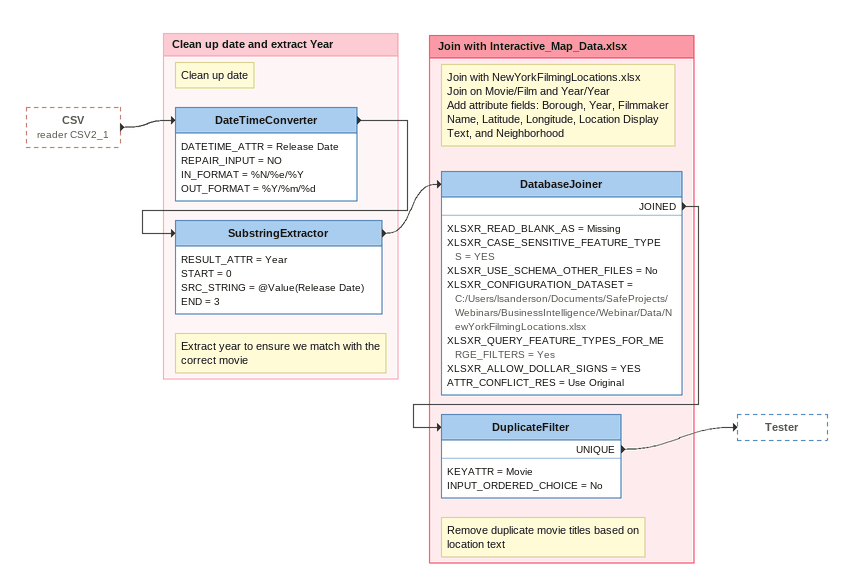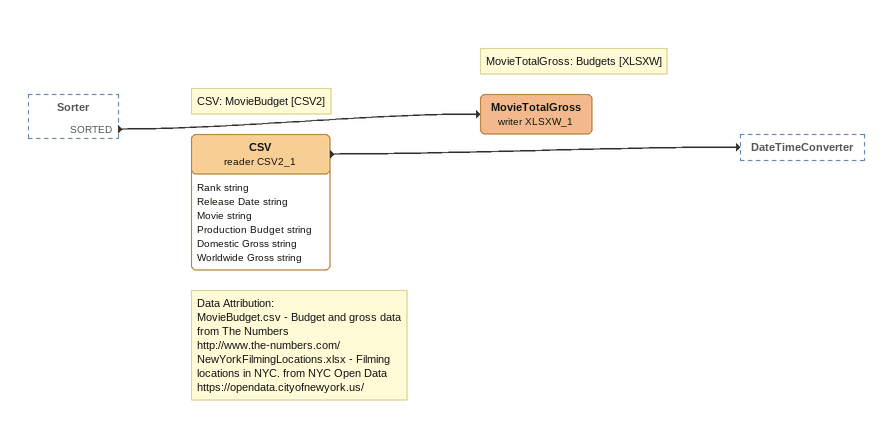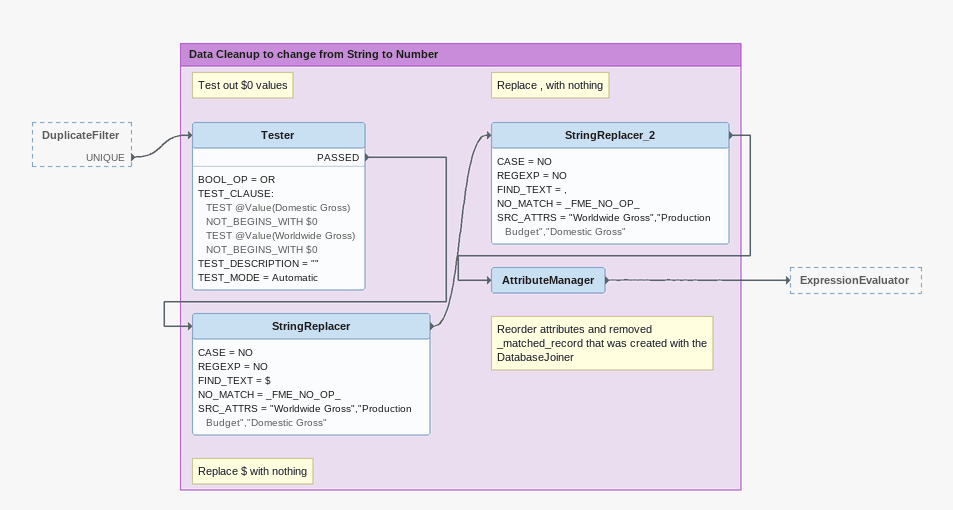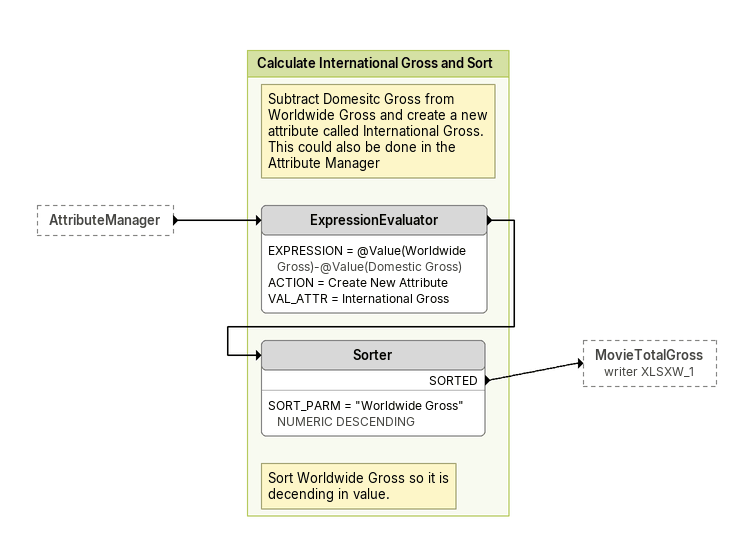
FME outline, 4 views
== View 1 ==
CSV (reader CSV2_1) [outside]
    -> DateTimeConverter

Bookmark: Clean up date and extract Year
Note: Clean up date
DateTimeConverter
    DATETIME_ATTR = Release Date
    REPAIR_INPUT = NO
    IN_FORMAT = %N/%e/%Y
    OUT_FORMAT = %Y/%m/%d
    -> SubstringExtractor
Note: Extract year to ensure we match with the correct movie
SubstringExtractor
    RESULT_ATTR = Year
    START = 0
    SRC_STRING = @Value(Release Date)
    END = 3
    -> DatabaseJoiner

Bookmark: Join with Interactive_Map_Data.xlsx
Note: Join with NewYorkFilmingLocations.xlsx / Join on Movie/Film and Year/Year / Add attribute fields: Borough, Year, Filmmaker Name, Latitude, Longitude, Location Display Text, and Neighborhood
DatabaseJoiner
    XLSXR_READ_BLANK_AS = Missing
    XLSXR_CASE_SENSITIVE_FEATURE_TYPES = YES
    XLSXR_USE_SCHEMA_OTHER_FILES = No
    XLSXR_CONFIGURATION_DATASET = C:/Users/lsanderson/Documents/SafeProjects/Webinars/BusinessIntelligence/Webinar/Data/NewYorkFilmingLocations.xlsx
    XLSXR_QUERY_FEATURE_TYPES_FOR_MERGE_FILTERS = Yes
    XLSXR_ALLOW_DOLLAR_SIGNS = YES
    ATTR_CONFLICT_RES = Use Original
    JOINED -> DuplicateFilter
Note: Remove duplicate movie titles based on location text
DuplicateFilter
    KEYATTR = Movie
    INPUT_ORDERED_CHOICE = No
    UNIQUE -> Tester

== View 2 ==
Sorter [outside]
    SORTED -> MovieTotalGross (writer XLSXW_1)
Note: CSV: MovieBudget [CSV2]
Note: Data Attribution: / MovieBudget.csv - Budget and gross data from The Numbers http://www.the-numbers.com/ / NewYorkFilmingLocations.xlsx - Filming locations in NYC. from NYC Open Data https://opendata.cityofnewyork.us/
CSV (reader CSV2_1)
    attributes: Rank string, Release Date string, Movie string, Production Budget string, Domestic Gross string, Worldwide Gross string
    -> DateTimeConverter
Note: MovieTotalGross: Budgets [XLSXW]
MovieTotalGross (writer XLSXW_1)

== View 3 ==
DuplicateFilter [outside]
    UNIQUE -> Tester

Bookmark: Data Cleanup to change from String to Number
Note: Test out $0 values
Tester
    BOOL_OP = OR
    TEST_CLAUSE:
      TEST @Value(Domestic Gross) NOT_BEGINS_WITH $0
      TEST @Value(Worldwide Gross) NOT_BEGINS_WITH $0
    TEST_DESCRIPTION = ""
    TEST_MODE = Automatic
    PASSED -> StringReplacer
Note: Replace $ with nothing
StringReplacer
    CASE = NO
    REGEXP = NO
    FIND_TEXT = $
    NO_MATCH = _FME_NO_OP_
    SRC_ATTRS = "Worldwide Gross","Production Budget","Domestic Gross"
    -> StringReplacer_2
Note: Replace , with nothing
StringReplacer_2
    CASE = NO
    REGEXP = NO
    FIND_TEXT = ,
    NO_MATCH = _FME_NO_OP_
    SRC_ATTRS = "Worldwide Gross","Production Budget","Domestic Gross"
    -> AttributeManager
Note: Reorder attributes and removed _matched_record that was created with the DatabaseJoiner
AttributeManager
    -> ExpressionEvaluator

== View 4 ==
AttributeManager [outside]
    -> ExpressionEvaluator

Bookmark: Calculate International Gross and Sort
Note: Subtract Domesitc Gross from Worldwide Gross and create a new attribute called International Gross. This could also be done in the Attribute Manager
ExpressionEvaluator
    EXPRESSION = @Value(Worldwide Gross)-@Value(Domestic Gross)
    ACTION = Create New Attribute
    VAL_ATTR = International Gross
    -> Sorter
Note: Sort Worldwide Gross so it is decending in value.
Sorter
    SORT_PARM = "Worldwide Gross" NUMERIC DESCENDING
    SORTED -> MovieTotalGross (writer XLSXW_1)
